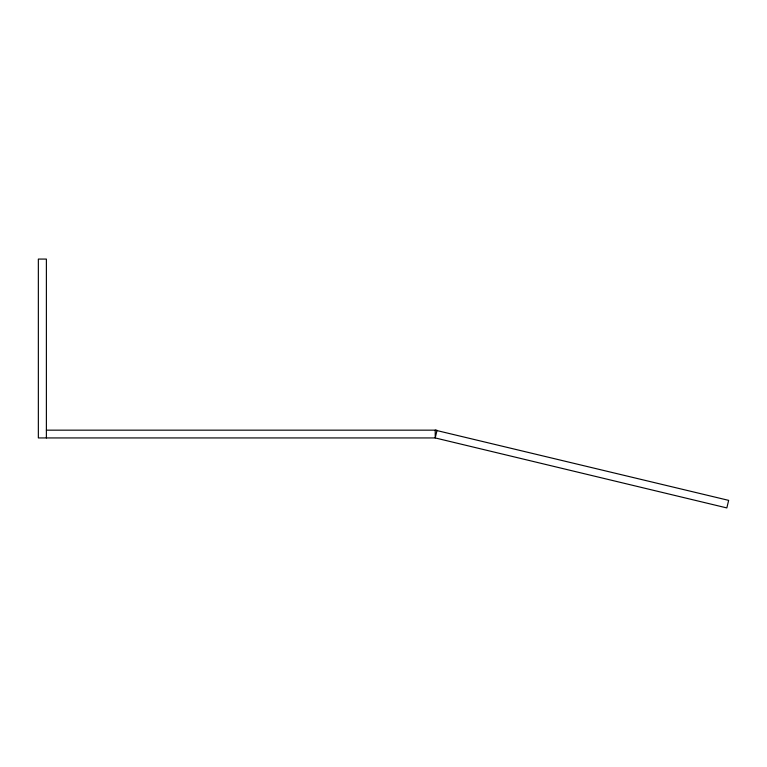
<?xml version="1.0" encoding="UTF-8"?>
<svg xmlns="http://www.w3.org/2000/svg" width="767" height="767" viewBox="0 0 767 767"><rect width="100%" height="100%" fill="white"/><g stroke="black" fill="none" stroke-linecap="round" stroke-linejoin="round"><path stroke-width="1.15" d="M46.384 430.162L435.215 430.162L728.65 500.362L726.838 507.927L435.215 437.938L38.35 437.938L38.35 259.073L46.384 259.073L46.384 437.938M437.027 430.373L435.215 437.938L435.215 430.162L437.027 430.373"/></g></svg>
